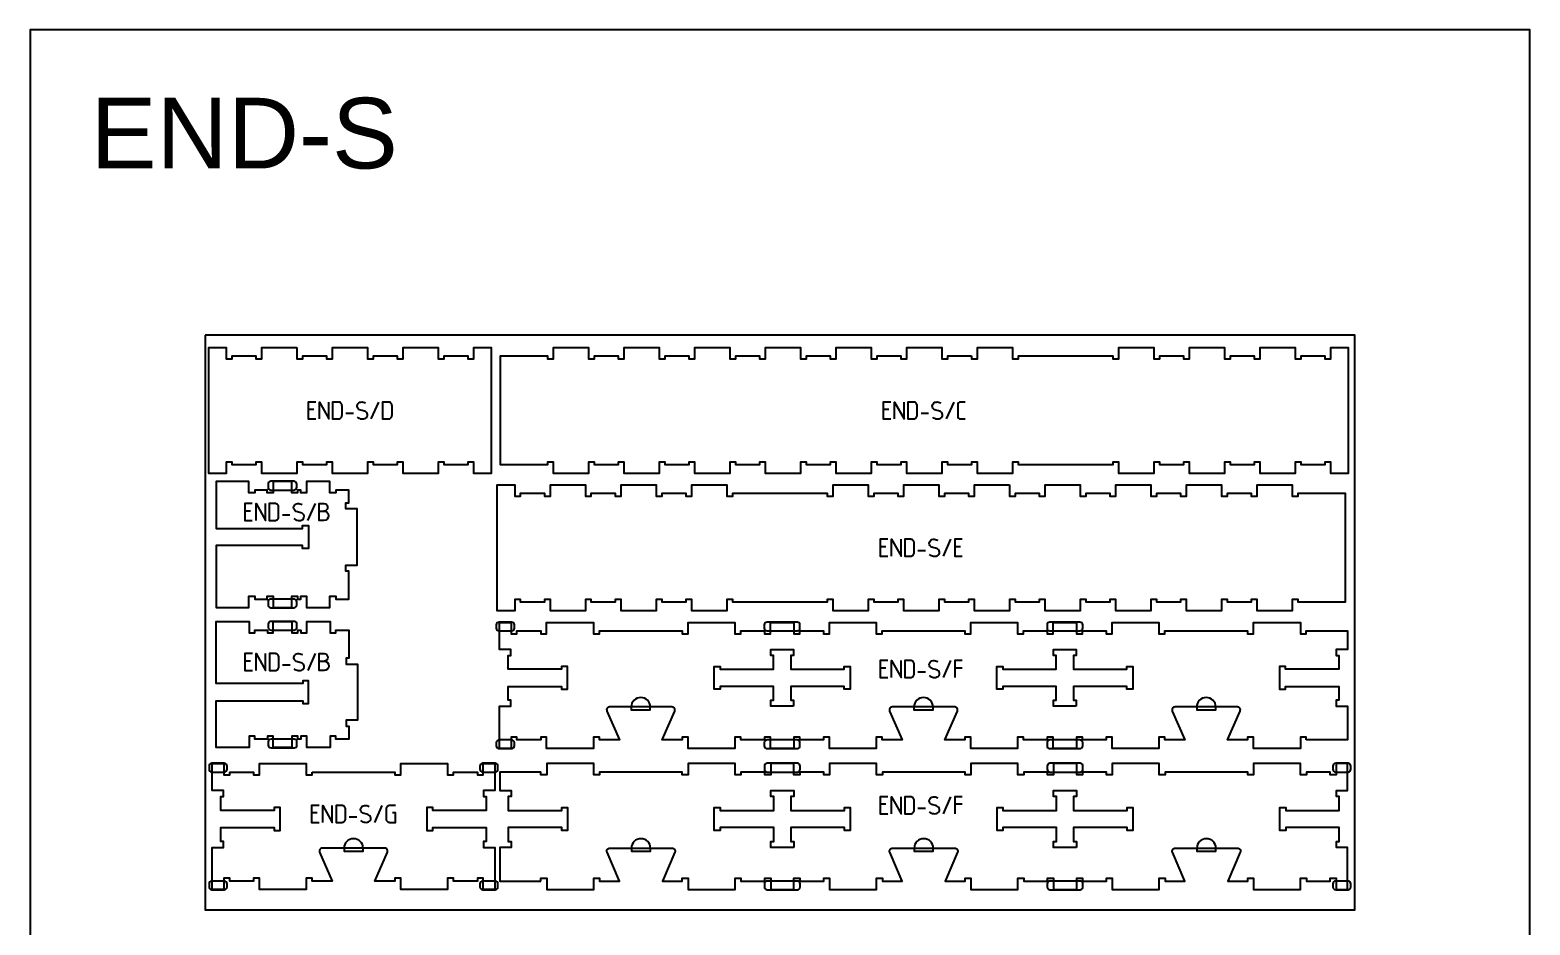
# Model space of a CAD drawing. Extents: x 0 to 12757, y 0 to 27326.
# Drawn here: x 0 to 3183, y 9287 to 11187 of the extents above; entities that cross this region are included whole.
import ezdxf

# ---------------------------------------------------------------- set-up
doc = ezdxf.new("R2010")
doc.units = 0
for name, color, linetype in [('0_SHEET_SPRUCEPLY_2440X122', 1, 'CONTINUOUS'), ('1_ANYTOOL_1MMDEEP_LABELS_S', 2, 'CONTINUOUS'), ('3_ANYTOOL_CUTTHROUGH_INSID', 4, 'CONTINUOUS'), ('4_ANYTOOL_CUTTHROUGH_OUTSI', 5, 'CONTINUOUS'), ('5_ANYTOOL_HALF_MILL_9MM_IN', 70, 'CONTINUOUS'), ('DONOTCUT', 7, 'CONTINUOUS')]:
    doc.layers.add(name, color=color, linetype=linetype)
doc.styles.add('ARIAL', font='')
doc.styles.get('ARIAL').set_extended_font_data('Arial')

msp = doc.modelspace()

# ---------------------------------------------------------------- linework, layer by layer
at = {"layer": '0_SHEET_SPRUCEPLY_2440X122'}
msp.add_lwpolyline([(371.7, 10538.9), (371.7, 9318.9), (2811.7, 9318.9), (2811.7, 10538.9)], close=True, dxfattribs=at)
at = {"layer": '1_ANYTOOL_1MMDEEP_LABELS_S', "color": 2}
for points in [[(606.3, 10397), (590.3, 10397), (590.3, 10361), (606.3, 10361)], [(602.3, 10381), (590.3, 10381)], [(614.3, 10361), (614.3, 10397), (634.3, 10361), (634.3, 10397)], [(724.3, 10361), (740.3, 10397)], [(1827, 10397), (1811, 10397), (1811, 10361), (1827, 10361)], [(1823, 10381), (1811, 10381)], [(1835, 10361), (1835, 10397), (1855, 10361), (1855, 10397)], [(1945, 10361), (1961, 10397)], [(670.3, 10373), (686.3, 10373)], [(1891, 10373), (1907, 10373)], [(471.7, 10181.4), (455.7, 10181.4), (455.7, 10145.4), (471.7, 10145.4)], [(467.7, 10165.4), (455.7, 10165.4)], [(479.7, 10145.4), (479.7, 10181.4), (499.7, 10145.4), (499.7, 10181.4)], [(535.7, 10157.4), (551.7, 10157.4)], [(589.7, 10145.4), (605.7, 10181.4)], [(1820.5, 10105.5), (1804.5, 10105.5), (1804.5, 10069.5), (1820.5, 10069.5)], [(1828.5, 10069.5), (1828.5, 10105.5), (1848.5, 10069.5), (1848.5, 10105.5)], [(1938.5, 10069.5), (1954.5, 10105.5)], [(1978.5, 10105.5), (1962.5, 10105.5), (1962.5, 10069.5), (1978.5, 10069.5)], [(1816.5, 10089.5), (1804.5, 10089.5)], [(1884.5, 10081.5), (1900.5, 10081.5)], [(1974.5, 10089.5), (1962.5, 10089.5)], [(472, 9862.7), (456, 9862.7), (456, 9826.7), (472, 9826.7)], [(468, 9846.7), (456, 9846.7)], [(480, 9826.7), (480, 9862.7), (500, 9826.7), (500, 9862.7)], [(536, 9838.7), (552, 9838.7)], [(590, 9826.7), (606, 9862.7)], [(1820.5, 9848.1), (1804.5, 9848.1), (1804.5, 9812.1), (1820.5, 9812.1)], [(1828.5, 9812.1), (1828.5, 9848.1), (1848.5, 9812.1), (1848.5, 9848.1)], [(1938.5, 9812.1), (1954.5, 9848.1)], [(1978.5, 9848.1), (1962.5, 9848.1), (1962.5, 9812.1)], [(1816.5, 9832.1), (1804.5, 9832.1)], [(1884.5, 9824.1), (1900.5, 9824.1)], [(1978.5, 9832.1), (1962.5, 9832.1)], [(1820.5, 9558.8), (1804.5, 9558.8), (1804.5, 9522.8), (1820.5, 9522.8)], [(1828.5, 9522.8), (1828.5, 9558.8), (1848.5, 9522.8), (1848.5, 9558.8)], [(1938.5, 9522.8), (1954.5, 9558.8)], [(1978.5, 9558.8), (1962.5, 9558.8), (1962.5, 9522.8)], [(613.6, 9540.5), (597.6, 9540.5), (597.6, 9504.5), (613.6, 9504.5)], [(609.6, 9524.5), (597.6, 9524.5)], [(621.6, 9504.5), (621.6, 9540.5), (641.6, 9504.5), (641.6, 9540.5)], [(731.6, 9504.5), (747.6, 9540.5)], [(1816.5, 9542.8), (1804.5, 9542.8)], [(1884.5, 9534.8), (1900.5, 9534.8)], [(1978.5, 9542.8), (1962.5, 9542.8)], [(677.6, 9516.5), (693.6, 9516.5)]]:
    msp.add_lwpolyline(points, dxfattribs=at)
for points in [[(654.3, 10397), (642.3, 10397), (642.3, 10361), (654.3, 10361, 0.414214), (662.3, 10369), (662.3, 10389, 0.414214)], [(760.3, 10397), (748.3, 10397), (748.3, 10361), (760.3, 10361, 0.414214), (768.3, 10369), (768.3, 10389, 0.414214)], [(1875, 10397), (1863, 10397), (1863, 10361), (1875, 10361, 0.414214), (1883, 10369), (1883, 10389, 0.414214)], [(519.7, 10181.4), (507.7, 10181.4), (507.7, 10145.4), (519.7, 10145.4, 0.414214), (527.7, 10153.4), (527.7, 10173.4, 0.414214)], [(1868.5, 10105.5), (1856.5, 10105.5), (1856.5, 10069.5), (1868.5, 10069.5, 0.414214), (1876.5, 10077.5), (1876.5, 10097.5, 0.414214)], [(520, 9862.7), (508, 9862.7), (508, 9826.7), (520, 9826.7, 0.414214), (528, 9834.7), (528, 9854.7, 0.414214)], [(1868.5, 9848.1), (1856.5, 9848.1), (1856.5, 9812.1), (1868.5, 9812.1, 0.414214), (1876.5, 9820.1), (1876.5, 9840.1, 0.414214)], [(1868.5, 9558.8), (1856.5, 9558.8), (1856.5, 9522.8), (1868.5, 9522.8, 0.414214), (1876.5, 9530.8), (1876.5, 9550.8, 0.414214)], [(661.6, 9540.5), (649.6, 9540.5), (649.6, 9504.5), (661.6, 9504.5, 0.414214), (669.6, 9512.5), (669.6, 9532.5, 0.414214)]]:
    msp.add_lwpolyline(points, format="xyb", close=True, dxfattribs=at)
for points in [[(694.3, 10365, 0.136555), (703.5, 10361.1, 0.071716), (708.7, 10361.2, 0.133522), (713.3, 10363.3, 0.344001), (715.4, 10372.8, 0.153745), (711.9, 10376.5, 0.071568), (707.2, 10378.3, -0.00912), (702, 10379.6, -0.090615), (697.4, 10381.8, -0.340346), (694.6, 10391.1, -0.284273), (702.3, 10397, -0.092596), (707.3, 10396.6, -0.017533), (712.3, 10395)], [(1915, 10365, 0.136555), (1924.2, 10361.1, 0.071716), (1929.4, 10361.2, 0.133522), (1934, 10363.3, 0.344001), (1936, 10372.8, 0.153745), (1932.6, 10376.5, 0.071568), (1927.8, 10378.3, -0.00912), (1922.7, 10379.6, -0.090615), (1918.1, 10381.8, -0.340346), (1915.3, 10391.1, -0.284273), (1923, 10397, -0.092596), (1928, 10396.6, -0.017533), (1933, 10395)], [(1985, 10397), (1975, 10397, 0.414214), (1969, 10391), (1969, 10367, 0.414214), (1975, 10361), (1985, 10361)], [(559.7, 10149.4, 0.136555), (569, 10145.5, 0.071716), (574.1, 10145.6, 0.133522), (578.7, 10147.7, 0.344001), (580.8, 10157.1, 0.153745), (577.3, 10160.8, 0.071568), (572.6, 10162.7, -0.00912), (567.4, 10164, -0.090615), (562.9, 10166.1, -0.340346), (560.1, 10175.5, -0.284273), (567.8, 10181.4, -0.092596), (572.8, 10180.9, -0.017533), (577.7, 10179.4)], [(613.7, 10165.4), (623.7, 10165.4, -1), (623.7, 10145.4), (613.7, 10145.4), (613.7, 10181.4), (623.7, 10181.4, -1), (623.7, 10165.4)], [(1908.5, 10073.5, 0.136555), (1917.8, 10069.6, 0.071716), (1922.9, 10069.7, 0.133522), (1927.5, 10071.8, 0.344001), (1929.6, 10081.3, 0.153745), (1926.1, 10085, 0.071568), (1921.4, 10086.8, -0.00912), (1916.2, 10088.1, -0.090615), (1911.7, 10090.3, -0.340346), (1908.9, 10099.6, -0.284273), (1916.6, 10105.5, -0.092596), (1921.6, 10105.1, -0.017533), (1926.5, 10103.5)], [(560, 9830.7, 0.136555), (569.3, 9826.8, 0.071716), (574.4, 9826.9, 0.133522), (579, 9829, 0.344001), (581.1, 9838.5, 0.153745), (577.6, 9842.2, 0.071568), (572.9, 9844, -0.00912), (567.7, 9845.3, -0.090615), (563.2, 9847.5, -0.340346), (560.4, 9856.8, -0.284273), (568.1, 9862.7, -0.092596), (573.1, 9862.3, -0.017533), (578, 9860.7)], [(614, 9846.7), (624, 9846.7, -1), (624, 9826.7), (614, 9826.7), (614, 9862.7), (624, 9862.7, -1), (624, 9846.7)], [(1908.5, 9816.1, 0.136555), (1917.8, 9812.3, 0.071716), (1922.9, 9812.4, 0.133522), (1927.5, 9814.5, 0.344001), (1929.6, 9823.9, 0.153745), (1926.1, 9827.6, 0.071568), (1921.4, 9829.4, -0.00912), (1916.2, 9830.7, -0.090615), (1911.7, 9832.9, -0.340346), (1908.9, 9842.3, -0.284273), (1916.6, 9848.1, -0.092596), (1921.6, 9847.7, -0.017533), (1926.5, 9846.1)], [(1908.5, 9526.8, 0.136555), (1917.8, 9523, 0.071716), (1922.9, 9523.1, 0.133522), (1927.5, 9525.2, 0.344001), (1929.6, 9534.6, 0.153745), (1926.1, 9538.3, 0.071568), (1921.4, 9540.1, -0.00912), (1916.2, 9541.4, -0.090615), (1911.7, 9543.6, -0.340346), (1908.9, 9553, -0.284273), (1916.6, 9558.8, -0.092596), (1921.6, 9558.4, -0.017533), (1926.5, 9556.8)], [(701.6, 9508.5, 0.136555), (710.9, 9504.6, 0.071716), (716, 9504.7, 0.133522), (720.6, 9506.8, 0.344001), (722.7, 9516.2, 0.153745), (719.2, 9520, 0.071568), (714.5, 9521.8, -0.00912), (709.4, 9523.1, -0.090615), (704.8, 9525.3, -0.340346), (702, 9534.6, -0.284273), (709.7, 9540.5, -0.092596), (714.7, 9540.1, -0.017533), (719.6, 9538.5)], [(775.6, 9540.5), (763.6, 9540.5, 0.414214), (755.6, 9532.5), (755.6, 9512.5, 0.414214), (763.6, 9504.5), (775.6, 9504.5), (775.6, 9524.5), (769.6, 9524.5)]]:
    msp.add_lwpolyline(points, format="xyb", dxfattribs=at)
at = {"layer": '3_ANYTOOL_CUTTHROUGH_INSID', "color": 4}
for points in [[(1620.5, 9751.1), (1572, 9751.1), (1572, 9763.6), (1578, 9763.6), (1578, 9793.1), (1464.5, 9793.1), (1464.5, 9787.1), (1452, 9787.1), (1452, 9835.6), (1464.5, 9835.6), (1464.5, 9829.6), (1578, 9829.6), (1578, 9859.1), (1572, 9859.1), (1572, 9871.6), (1620.5, 9871.6), (1620.5, 9859.1), (1614.5, 9859.1), (1614.5, 9829.6), (1728, 9829.6), (1728, 9835.6), (1740.5, 9835.6), (1740.5, 9787.1), (1728, 9787.1), (1728, 9793.1), (1614.5, 9793.1), (1614.5, 9763.6), (1620.5, 9763.6)], [(2220.5, 9751.1), (2172, 9751.1), (2172, 9763.6), (2178, 9763.6), (2178, 9793.1), (2064.5, 9793.1), (2064.5, 9787.1), (2052, 9787.1), (2052, 9835.6), (2064.5, 9835.6), (2064.5, 9829.6), (2178, 9829.6), (2178, 9859.1), (2172, 9859.1), (2172, 9871.6), (2220.5, 9871.6), (2220.5, 9859.1), (2214.5, 9859.1), (2214.5, 9829.6), (2328, 9829.6), (2328, 9835.6), (2340.5, 9835.6), (2340.5, 9787.1), (2328, 9787.1), (2328, 9793.1), (2214.5, 9793.1), (2214.5, 9763.6), (2220.5, 9763.6)], [(1620.8, 9451.4), (1572.3, 9451.4), (1572.3, 9463.9), (1578.3, 9463.9), (1578.3, 9493.4), (1464.8, 9493.4), (1464.8, 9487.4), (1452.3, 9487.4), (1452.3, 9535.9), (1464.8, 9535.9), (1464.8, 9529.9), (1578.3, 9529.9), (1578.3, 9559.4), (1572.3, 9559.4), (1572.3, 9571.9), (1620.8, 9571.9), (1620.8, 9559.4), (1614.8, 9559.4), (1614.8, 9529.9), (1728.3, 9529.9), (1728.3, 9535.9), (1740.8, 9535.9), (1740.8, 9487.4), (1728.3, 9487.4), (1728.3, 9493.4), (1614.8, 9493.4), (1614.8, 9463.9), (1620.8, 9463.9)], [(2220.8, 9451.4), (2172.3, 9451.4), (2172.3, 9463.9), (2178.3, 9463.9), (2178.3, 9493.4), (2064.8, 9493.4), (2064.8, 9487.4), (2052.3, 9487.4), (2052.3, 9535.9), (2064.8, 9535.9), (2064.8, 9529.9), (2178.3, 9529.9), (2178.3, 9559.4), (2172.3, 9559.4), (2172.3, 9571.9), (2220.8, 9571.9), (2220.8, 9559.4), (2214.8, 9559.4), (2214.8, 9529.9), (2328.3, 9529.9), (2328.3, 9535.9), (2340.8, 9535.9), (2340.8, 9487.4), (2328.3, 9487.4), (2328.3, 9493.4), (2214.8, 9493.4), (2214.8, 9463.9), (2220.8, 9463.9)]]:
    msp.add_lwpolyline(points, close=True, dxfattribs=at)
at = {"layer": '4_ANYTOOL_CUTTHROUGH_OUTSI', "color": 5}
for points in [[(566.5, 10512.8), (566.5, 10488.8), (579, 10488.8), (579, 10494.8), (629.5, 10494.8), (629.5, 10488.8), (642, 10488.8), (642, 10512.8), (716.5, 10512.8), (716.5, 10488.8), (729, 10488.8), (729, 10494.8), (779.5, 10494.8), (779.5, 10488.8), (792, 10488.8), (792, 10512.8), (866.5, 10512.8), (866.5, 10488.8), (879, 10488.8), (879, 10494.8), (929.5, 10494.8), (929.5, 10488.8), (942, 10488.8), (942, 10512.8), (979, 10512.8), (979, 10245.3), (942, 10245.3), (942, 10269.3), (929.5, 10269.3), (929.5, 10263.3), (879, 10263.3), (879, 10269.3), (866.5, 10269.3), (866.5, 10245.3), (792, 10245.3), (792, 10269.3), (779.5, 10269.3), (779.5, 10263.3), (729, 10263.3), (729, 10269.3), (716.5, 10269.3), (716.5, 10245.3), (642, 10245.3), (642, 10269.3), (629.5, 10269.3), (629.5, 10263.3), (579, 10263.3), (579, 10269.3), (566.5, 10269.3), (566.5, 10245.3), (492, 10245.3), (492, 10269.3), (479.5, 10269.3), (479.5, 10263.3), (429, 10263.3), (429, 10269.3), (416.5, 10269.3), (416.5, 10245.3), (379.5, 10245.3), (379.5, 10512.8), (416.5, 10512.8), (416.5, 10488.8), (429, 10488.8), (429, 10494.8), (479.5, 10494.8), (479.5, 10488.8), (492, 10488.8), (492, 10512.8)], [(1998.2, 10494.8), (1998.2, 10488.8), (2010.7, 10488.8), (2010.7, 10512.8), (2085.2, 10512.8), (2085.2, 10488.8), (2097.7, 10488.8), (2097.7, 10494.8), (2298.2, 10494.8), (2298.2, 10488.8), (2310.7, 10488.8), (2310.7, 10512.8), (2385.2, 10512.8), (2385.2, 10488.8), (2397.7, 10488.8), (2397.7, 10494.8), (2448.2, 10494.8), (2448.2, 10488.8), (2460.7, 10488.8), (2460.7, 10512.8), (2535.2, 10512.8), (2535.2, 10488.8), (2547.7, 10488.8), (2547.7, 10494.8), (2598.2, 10494.8), (2598.2, 10488.8), (2610.7, 10488.8), (2610.7, 10512.8), (2685.2, 10512.8), (2685.2, 10488.8), (2697.7, 10488.8), (2697.7, 10494.8), (2748.2, 10494.8), (2748.2, 10488.8), (2760.7, 10488.8), (2760.7, 10512.8), (2797.7, 10512.8), (2797.7, 10245.3), (2760.7, 10245.3), (2760.7, 10269.3), (2748.2, 10269.3), (2748.2, 10263.3), (2697.7, 10263.3), (2697.7, 10269.3), (2685.2, 10269.3), (2685.2, 10245.3), (2610.7, 10245.3), (2610.7, 10269.3), (2598.2, 10269.3), (2598.2, 10263.3), (2547.7, 10263.3), (2547.7, 10269.3), (2535.2, 10269.3), (2535.2, 10245.3), (2460.7, 10245.3), (2460.7, 10269.3), (2448.2, 10269.3), (2448.2, 10263.3), (2397.7, 10263.3), (2397.7, 10269.3), (2385.2, 10269.3), (2385.2, 10245.3), (2310.7, 10245.3), (2310.7, 10269.3), (2298.2, 10269.3), (2298.2, 10263.3), (2097.7, 10263.3), (2097.7, 10269.3), (2085.2, 10269.3), (2085.2, 10245.3), (2010.7, 10245.3), (2010.7, 10269.3), (1998.2, 10269.3), (1998.2, 10263.3), (1947.7, 10263.3), (1947.7, 10269.3), (1935.2, 10269.3), (1935.2, 10245.3), (1860.7, 10245.3), (1860.7, 10269.3), (1848.2, 10269.3), (1848.2, 10263.3), (1797.7, 10263.3), (1797.7, 10269.3), (1785.2, 10269.3), (1785.2, 10245.3), (1710.7, 10245.3), (1710.7, 10269.3), (1698.2, 10269.3), (1698.2, 10263.3), (1647.7, 10263.3), (1647.7, 10269.3), (1635.2, 10269.3), (1635.2, 10245.3), (1560.7, 10245.3), (1560.7, 10269.3), (1548.2, 10269.3), (1548.2, 10263.3), (1497.7, 10263.3), (1497.7, 10269.3), (1485.2, 10269.3), (1485.2, 10245.3), (1410.7, 10245.3), (1410.7, 10269.3), (1398.2, 10269.3), (1398.2, 10263.3), (1347.7, 10263.3), (1347.7, 10269.3), (1335.2, 10269.3), (1335.2, 10245.3), (1260.7, 10245.3), (1260.7, 10269.3), (1248.2, 10269.3), (1248.2, 10263.3), (1197.7, 10263.3), (1197.7, 10269.3), (1185.2, 10269.3), (1185.2, 10245.3), (1110.7, 10245.3), (1110.7, 10269.3), (1098.2, 10269.3), (1098.2, 10263.3), (998.2, 10263.3), (998.2, 10494.8), (1098.2, 10494.8), (1098.2, 10488.8), (1110.7, 10488.8), (1110.7, 10512.8), (1185.2, 10512.8), (1185.2, 10488.8), (1197.7, 10488.8), (1197.7, 10494.8), (1248.2, 10494.8), (1248.2, 10488.8), (1260.7, 10488.8), (1260.7, 10512.8), (1335.2, 10512.8), (1335.2, 10488.8), (1347.7, 10488.8), (1347.7, 10494.8), (1398.2, 10494.8), (1398.2, 10488.8), (1410.7, 10488.8), (1410.7, 10512.8), (1485.2, 10512.8), (1485.2, 10488.8), (1497.7, 10488.8), (1497.7, 10494.8), (1548.2, 10494.8), (1548.2, 10488.8), (1560.7, 10488.8), (1560.7, 10512.8), (1635.2, 10512.8), (1635.2, 10488.8), (1647.7, 10488.8), (1647.7, 10494.8), (1698.2, 10494.8), (1698.2, 10488.8), (1710.7, 10488.8), (1710.7, 10512.8), (1785.2, 10512.8), (1785.2, 10488.8), (1797.7, 10488.8), (1797.7, 10494.8), (1848.2, 10494.8), (1848.2, 10488.8), (1860.7, 10488.8), (1860.7, 10512.8), (1935.2, 10512.8), (1935.2, 10488.8), (1947.7, 10488.8), (1947.7, 10494.8)], [(636.5, 10204.3), (636.5, 10228.1), (587, 10228.1), (587, 10204.1), (574.5, 10204.1), (574.5, 10210.1), (568, 10210.1), (568, 10204.1), (555.5, 10204.1), (555.5, 10228.1), (516, 10228.1), (516, 10204.1), (503.5, 10204.1), (503.5, 10210.1), (477, 10210.1), (477, 10204.1), (464.5, 10204.1), (464.5, 10228.1), (395, 10228.1), (395, 10128.6), (578.5, 10128.6), (578.5, 10134.6), (591, 10134.6), (591, 10086.1), (578.5, 10086.1), (578.5, 10092.1), (395, 10092.1), (395, 9960.6), (464.5, 9960.6), (464.5, 9984.6), (477, 9984.6), (477, 9978.6), (503.5, 9978.6), (503.5, 9984.6), (516, 9984.6), (516, 9960.6), (555.5, 9960.6), (555.5, 9984.6), (568, 9984.6), (568, 9978.6), (574.5, 9978.6), (574.5, 9984.6), (587, 9984.6), (587, 9960.6), (636.5, 9960.6), (636.5, 9984.6), (649, 9984.6), (649, 9978.6), (676.5, 9978.6), (676.5, 10038.1), (670.5, 10038.1), (670.5, 10050.6), (694.5, 10050.6), (694.5, 10170.1), (670.5, 10170.1), (670.5, 10182.6), (676.5, 10182.6), (676.5, 10210.1), (649, 10210.1), (649, 10204.1), (636.5, 10204.1)], [(2078.8, 10221.2), (2078.8, 10197.2), (2091.3, 10197.2), (2091.3, 10203.2), (2141.8, 10203.2), (2141.8, 10197.2), (2154.3, 10197.2), (2154.3, 10221.2), (2228.8, 10221.2), (2228.8, 10197.2), (2241.3, 10197.2), (2241.3, 10203.2), (2291.8, 10203.2), (2291.8, 10197.2), (2304.3, 10197.2), (2304.3, 10221.2), (2378.8, 10221.2), (2378.8, 10197.2), (2391.3, 10197.2), (2391.3, 10203.2), (2441.8, 10203.2), (2441.8, 10197.2), (2454.3, 10197.2), (2454.3, 10221.2), (2528.8, 10221.2), (2528.8, 10197.2), (2541.3, 10197.2), (2541.3, 10203.2), (2591.8, 10203.2), (2591.8, 10197.2), (2604.3, 10197.2), (2604.3, 10221.2), (2678.8, 10221.2), (2678.8, 10197.2), (2691.3, 10197.2), (2691.3, 10203.2), (2791.3, 10203.2), (2791.3, 9971.7), (2691.3, 9971.7), (2691.3, 9977.7), (2678.8, 9977.7), (2678.8, 9953.7), (2604.3, 9953.7), (2604.3, 9977.7), (2591.8, 9977.7), (2591.8, 9971.7), (2541.3, 9971.7), (2541.3, 9977.7), (2528.8, 9977.7), (2528.8, 9953.7), (2454.3, 9953.7), (2454.3, 9977.7), (2441.8, 9977.7), (2441.8, 9971.7), (2391.3, 9971.7), (2391.3, 9977.7), (2378.8, 9977.7), (2378.8, 9953.7), (2304.3, 9953.7), (2304.3, 9977.7), (2291.8, 9977.7), (2291.8, 9971.7), (2241.3, 9971.7), (2241.3, 9977.7), (2228.8, 9977.7), (2228.8, 9953.7), (2154.3, 9953.7), (2154.3, 9977.7), (2141.8, 9977.7), (2141.8, 9971.7), (2091.3, 9971.7), (2091.3, 9977.7), (2078.8, 9977.7), (2078.8, 9953.7), (2004.3, 9953.7), (2004.3, 9977.7), (1991.8, 9977.7), (1991.8, 9971.7), (1941.3, 9971.7), (1941.3, 9977.7), (1928.8, 9977.7), (1928.8, 9953.7), (1854.3, 9953.7), (1854.3, 9977.7), (1841.8, 9977.7), (1841.8, 9971.7), (1791.3, 9971.7), (1791.3, 9977.7), (1778.8, 9977.7), (1778.8, 9953.7), (1704.3, 9953.7), (1704.3, 9977.7), (1691.8, 9977.7), (1691.8, 9971.7), (1491.3, 9971.7), (1491.3, 9977.7), (1478.8, 9977.7), (1478.8, 9953.7), (1404.3, 9953.7), (1404.3, 9977.7), (1391.8, 9977.7), (1391.8, 9971.7), (1341.3, 9971.7), (1341.3, 9977.7), (1328.8, 9977.7), (1328.8, 9953.7), (1254.3, 9953.7), (1254.3, 9977.7), (1241.8, 9977.7), (1241.8, 9971.7), (1191.3, 9971.7), (1191.3, 9977.7), (1178.8, 9977.7), (1178.8, 9953.7), (1104.3, 9953.7), (1104.3, 9977.7), (1091.8, 9977.7), (1091.8, 9971.7), (1041.3, 9971.7), (1041.3, 9977.7), (1028.8, 9977.7), (1028.8, 9953.7), (991.8, 9953.7), (991.8, 10221.2), (1028.8, 10221.2), (1028.8, 10197.2), (1041.3, 10197.2), (1041.3, 10203.2), (1091.8, 10203.2), (1091.8, 10197.2), (1104.3, 10197.2), (1104.3, 10221.2), (1178.8, 10221.2), (1178.8, 10197.2), (1191.3, 10197.2), (1191.3, 10203.2), (1241.8, 10203.2), (1241.8, 10197.2), (1254.3, 10197.2), (1254.3, 10221.2), (1328.8, 10221.2), (1328.8, 10197.2), (1341.3, 10197.2), (1341.3, 10203.2), (1391.8, 10203.2), (1391.8, 10197.2), (1404.3, 10197.2), (1404.3, 10221.2), (1478.8, 10221.2), (1478.8, 10197.2), (1491.3, 10197.2), (1491.3, 10203.2), (1691.8, 10203.2), (1691.8, 10197.2), (1704.3, 10197.2), (1704.3, 10221.2), (1778.8, 10221.2), (1778.8, 10197.2), (1791.3, 10197.2), (1791.3, 10203.2), (1841.8, 10203.2), (1841.8, 10197.2), (1854.3, 10197.2), (1854.3, 10221.2), (1928.8, 10221.2), (1928.8, 10197.2), (1941.3, 10197.2), (1941.3, 10203.2), (1991.8, 10203.2), (1991.8, 10197.2), (2004.3, 10197.2), (2004.3, 10221.2)], [(636.8, 9687), (636.8, 9663.2), (587.3, 9663.2), (587.3, 9687.2), (574.8, 9687.2), (574.8, 9681.2), (568.3, 9681.2), (568.3, 9687.2), (555.8, 9687.2), (555.8, 9663.2), (516.3, 9663.2), (516.3, 9687.2), (503.8, 9687.2), (503.8, 9681.2), (477.3, 9681.2), (477.3, 9687.2), (464.8, 9687.2), (464.8, 9663.2), (395.3, 9663.2), (395.3, 9762.7), (578.8, 9762.7), (578.8, 9756.7), (591.3, 9756.7), (591.3, 9805.2), (578.8, 9805.2), (578.8, 9799.2), (395.3, 9799.2), (395.3, 9930.7), (464.8, 9930.7), (464.8, 9906.7), (477.3, 9906.7), (477.3, 9912.7), (503.8, 9912.7), (503.8, 9906.7), (516.3, 9906.7), (516.3, 9930.7), (555.8, 9930.7), (555.8, 9906.7), (568.3, 9906.7), (568.3, 9912.7), (574.8, 9912.7), (574.8, 9906.7), (587.3, 9906.7), (587.3, 9930.7), (636.8, 9930.7), (636.8, 9906.7), (649.3, 9906.7), (649.3, 9912.7), (676.8, 9912.7), (676.8, 9853.2), (670.8, 9853.2), (670.8, 9840.7), (694.8, 9840.7), (694.8, 9721.2), (670.8, 9721.2), (670.8, 9708.7), (676.8, 9708.7), (676.8, 9681.2), (649.3, 9681.2), (649.3, 9687.2), (636.8, 9687.2)]]:
    msp.add_lwpolyline(points, close=True, dxfattribs=at)
for points in [[(2708.5, 9679.6), (2708.5, 9685.6), (2696, 9685.6), (2696, 9661.6), (2596.5, 9661.6), (2596.5, 9685.6), (2584, 9685.6), (2584, 9679.6), (2541.6, 9679.6), (2568.2, 9740.9), (2568.2, 9740.9, 0.539734), (2562.4, 9749.6), (2430.1, 9749.6, 0.539734), (2424.3, 9740.9), (2450.9, 9679.6), (2408.5, 9679.6), (2408.5, 9685.6), (2396, 9685.6), (2396, 9661.6), (2296.5, 9661.6), (2296.5, 9685.6), (2284, 9685.6), (2284, 9679.6), (2233.5, 9679.6), (2233.5, 9685.6), (2221, 9685.6), (2221, 9661.6), (2171.5, 9661.6), (2171.5, 9685.6), (2159, 9685.6), (2159, 9679.6), (2108.5, 9679.6), (2108.5, 9685.6), (2096, 9685.6), (2096, 9661.6), (1996.5, 9661.6), (1996.5, 9685.6), (1984, 9685.6), (1984, 9679.6), (1941.6, 9679.6), (1968.2, 9740.9), (1968.2, 9740.9, 0.539734), (1962.4, 9749.6), (1830.1, 9749.6, 0.539734), (1824.3, 9740.9), (1850.9, 9679.6), (1808.5, 9679.6), (1808.5, 9685.6), (1796, 9685.6), (1796, 9661.6), (1696.5, 9661.6), (1696.5, 9685.6), (1684, 9685.6), (1684, 9679.6), (1633.5, 9679.6), (1633.5, 9685.6), (1621, 9685.6), (1621, 9661.6), (1571.5, 9661.6), (1571.5, 9685.6), (1559, 9685.6), (1559, 9679.6), (1508.5, 9679.6), (1508.5, 9685.6), (1496, 9685.6), (1496, 9661.6), (1396.5, 9661.6), (1396.5, 9685.6), (1384, 9685.6), (1384, 9679.6), (1341.6, 9679.6), (1368.2, 9740.9), (1368.2, 9740.9, 0.539734), (1362.4, 9749.6), (1230.1, 9749.6, 0.539734), (1224.3, 9740.9), (1250.9, 9679.6), (1208.5, 9679.6), (1208.5, 9685.6), (1196, 9685.6), (1196, 9661.6), (1096.5, 9661.6), (1096.5, 9685.6), (1084, 9685.6), (1084, 9679.6), (1033.5, 9679.6), (1033.5, 9685.6), (1021, 9685.6), (1021, 9661.6), (996.5, 9661.6), (996.5, 9751.1), (1020.5, 9751.1), (1020.5, 9763.6), (1014.5, 9763.6), (1014.5, 9793.1), (1128, 9793.1), (1128, 9787.1), (1140.5, 9787.1), (1140.5, 9835.6), (1128, 9835.6), (1128, 9829.6), (1014.5, 9829.6), (1014.5, 9859.1), (1020.5, 9859.1), (1020.5, 9871.6), (996.5, 9871.6), (996.5, 9929.1), (1021, 9929.1), (1021, 9905.1), (1033.5, 9905.1), (1033.5, 9911.1), (1084, 9911.1), (1084, 9905.1), (1096.5, 9905.1), (1096.5, 9929.1), (1196, 9929.1), (1196, 9905.1), (1208.5, 9905.1), (1208.5, 9911.1), (1384, 9911.1), (1384, 9905.1), (1396.5, 9905.1), (1396.5, 9929.1), (1496, 9929.1), (1496, 9905.1), (1508.5, 9905.1), (1508.5, 9911.1), (1559, 9911.1), (1559, 9905.1), (1571.5, 9905.1), (1571.5, 9929.1), (1621, 9929.1), (1621, 9905.1), (1633.5, 9905.1), (1633.5, 9911.1), (1684, 9911.1), (1684, 9905.1), (1696.5, 9905.1), (1696.5, 9929.1), (1796, 9929.1), (1796, 9905.1), (1808.5, 9905.1), (1808.5, 9911.1), (1984, 9911.1), (1984, 9905.1), (1996.5, 9905.1), (1996.5, 9929.1), (2096, 9929.1), (2096, 9905.1), (2108.5, 9905.1), (2108.5, 9911.1), (2159, 9911.1), (2159, 9905.1), (2171.5, 9905.1), (2171.5, 9929.1), (2221, 9929.1), (2221, 9905.1), (2233.5, 9905.1), (2233.5, 9911.1), (2284, 9911.1), (2284, 9905.1), (2296.5, 9905.1), (2296.5, 9929.1), (2396, 9929.1), (2396, 9905.1), (2408.5, 9905.1), (2408.5, 9911.1), (2584, 9911.1), (2584, 9905.1), (2596.5, 9905.1), (2596.5, 9929.1), (2696, 9929.1), (2696, 9905.1), (2708.5, 9905.1), (2708.5, 9911.1), (2796, 9911.1), (2796, 9871.6), (2772, 9871.6), (2772, 9859.1), (2778, 9859.1), (2778, 9829.6), (2664.5, 9829.6), (2664.5, 9835.6), (2652, 9835.6), (2652, 9787.1), (2664.5, 9787.1), (2664.5, 9793.1), (2778, 9793.1), (2778, 9763.6), (2772, 9763.6), (2772, 9751.1), (2796, 9751.1), (2796, 9679.6), (2708.5, 9679.6)], [(598.9, 9611.4), (774.4, 9611.4), (774.4, 9605.4), (786.9, 9605.4), (786.9, 9629.4), (886.4, 9629.4), (886.4, 9605.4), (898.9, 9605.4), (898.9, 9611.4), (949.4, 9611.4), (949.4, 9605.4), (961.9, 9605.4), (961.9, 9629.4), (986.4, 9629.4), (986.4, 9571.9), (962.4, 9571.9), (962.4, 9559.4), (968.4, 9559.4), (968.4, 9529.9), (854.9, 9529.9), (854.9, 9535.9), (842.4, 9535.9), (842.4, 9487.4), (854.9, 9487.4), (854.9, 9493.4), (968.4, 9493.4), (968.4, 9463.9), (962.4, 9463.9), (962.4, 9451.4), (986.4, 9451.4), (986.4, 9361.9), (961.9, 9361.9), (961.9, 9385.9), (949.4, 9385.9), (949.4, 9379.9), (898.9, 9379.9), (898.9, 9385.9), (886.4, 9385.9), (886.4, 9361.9), (786.9, 9361.9), (786.9, 9385.9), (774.4, 9385.9), (774.4, 9379.9), (732, 9379.9), (758.5, 9441.1), (758.5, 9441.1, 0.539734), (752.8, 9449.9), (620.4, 9449.9, 0.539734), (614.7, 9441.1), (641.2, 9379.9), (598.9, 9379.9), (598.9, 9385.9), (586.4, 9385.9), (586.4, 9361.9), (486.9, 9361.9), (486.9, 9385.9), (474.4, 9385.9), (474.4, 9379.9), (423.9, 9379.9), (423.9, 9385.9), (411.4, 9385.9), (411.4, 9361.9), (386.9, 9361.9), (386.9, 9451.4), (410.9, 9451.4), (410.9, 9463.9), (404.9, 9463.9), (404.9, 9493.4), (518.4, 9493.4), (518.4, 9487.4), (530.9, 9487.4), (530.9, 9535.9), (518.4, 9535.9), (518.4, 9529.9), (404.9, 9529.9), (404.9, 9559.4), (410.9, 9559.4), (410.9, 9571.9), (386.9, 9571.9), (386.9, 9629.4), (411.4, 9629.4), (411.4, 9605.4), (423.9, 9605.4), (423.9, 9611.4), (474.4, 9611.4), (474.4, 9605.4), (486.9, 9605.4), (486.9, 9629.4), (586.4, 9629.4), (586.4, 9605.4), (598.9, 9605.4), (598.9, 9611.4)], [(1084.4, 9379.9), (1084.4, 9385.9), (1096.9, 9385.9), (1096.9, 9361.9), (1196.4, 9361.9), (1196.4, 9385.9), (1208.9, 9385.9), (1208.9, 9379.9), (1251.2, 9379.9), (1224.7, 9441.1), (1224.7, 9441.1, -0.539734), (1230.4, 9449.9), (1362.8, 9449.9, -0.539734), (1368.5, 9441.1), (1342, 9379.9), (1384.4, 9379.9), (1384.4, 9385.9), (1396.9, 9385.9), (1396.9, 9361.9), (1496.4, 9361.9), (1496.4, 9385.9), (1508.9, 9385.9), (1508.9, 9379.9), (1559.4, 9379.9), (1559.4, 9385.9), (1571.9, 9385.9), (1571.9, 9361.9), (1621.4, 9361.9), (1621.4, 9385.9), (1633.9, 9385.9), (1633.9, 9379.9), (1684.4, 9379.9), (1684.4, 9385.9), (1696.9, 9385.9), (1696.9, 9361.9), (1796.4, 9361.9), (1796.4, 9385.9), (1808.9, 9385.9), (1808.9, 9379.9), (1851.2, 9379.9), (1824.7, 9441.1), (1824.7, 9441.1, -0.539734), (1830.4, 9449.9), (1962.8, 9449.9, -0.539734), (1968.5, 9441.1), (1942, 9379.9), (1984.4, 9379.9), (1984.4, 9385.9), (1996.9, 9385.9), (1996.9, 9361.9), (2096.4, 9361.9), (2096.4, 9385.9), (2108.9, 9385.9), (2108.9, 9379.9), (2159.4, 9379.9), (2159.4, 9385.9), (2171.9, 9385.9), (2171.9, 9361.9), (2221.4, 9361.9), (2221.4, 9385.9), (2233.9, 9385.9), (2233.9, 9379.9), (2284.4, 9379.9), (2284.4, 9385.9), (2296.9, 9385.9), (2296.9, 9361.9), (2396.4, 9361.9), (2396.4, 9385.9), (2408.9, 9385.9), (2408.9, 9379.9), (2451.2, 9379.9), (2424.7, 9441.1), (2424.7, 9441.1, -0.539734), (2430.4, 9449.9), (2562.8, 9449.9, -0.539734), (2568.5, 9441.1), (2542, 9379.9), (2584.4, 9379.9), (2584.4, 9385.9), (2596.9, 9385.9), (2596.9, 9361.9), (2696.4, 9361.9), (2696.4, 9385.9), (2708.9, 9385.9), (2708.9, 9379.9), (2759.4, 9379.9), (2759.4, 9385.9), (2771.9, 9385.9), (2771.9, 9361.9), (2796.4, 9361.9), (2796.4, 9451.4), (2772.4, 9451.4), (2772.4, 9463.9), (2778.4, 9463.9), (2778.4, 9493.4), (2664.9, 9493.4), (2664.9, 9487.4), (2652.4, 9487.4), (2652.4, 9535.9), (2664.9, 9535.9), (2664.9, 9529.9), (2778.4, 9529.9), (2778.4, 9559.4), (2772.4, 9559.4), (2772.4, 9571.9), (2796.4, 9571.9), (2796.4, 9629.4), (2771.9, 9629.4), (2771.9, 9605.4), (2759.4, 9605.4), (2759.4, 9611.4), (2708.9, 9611.4), (2708.9, 9605.4), (2696.4, 9605.4), (2696.4, 9629.4), (2596.9, 9629.4), (2596.9, 9605.4), (2584.4, 9605.4), (2584.4, 9611.4), (2408.9, 9611.4), (2408.9, 9605.4), (2396.4, 9605.4), (2396.4, 9629.4), (2296.9, 9629.4), (2296.9, 9605.4), (2284.4, 9605.4), (2284.4, 9611.4), (2233.9, 9611.4), (2233.9, 9605.4), (2221.4, 9605.4), (2221.4, 9629.4), (2171.9, 9629.4), (2171.9, 9605.4), (2159.4, 9605.4), (2159.4, 9611.4), (2108.9, 9611.4), (2108.9, 9605.4), (2096.4, 9605.4), (2096.4, 9629.4), (1996.9, 9629.4), (1996.9, 9605.4), (1984.4, 9605.4), (1984.4, 9611.4), (1808.9, 9611.4), (1808.9, 9605.4), (1796.4, 9605.4), (1796.4, 9629.4), (1696.9, 9629.4), (1696.9, 9605.4), (1684.4, 9605.4), (1684.4, 9611.4), (1633.9, 9611.4), (1633.9, 9605.4), (1621.4, 9605.4), (1621.4, 9629.4), (1571.9, 9629.4), (1571.9, 9605.4), (1559.4, 9605.4), (1559.4, 9611.4), (1508.9, 9611.4), (1508.9, 9605.4), (1496.4, 9605.4), (1496.4, 9629.4), (1396.9, 9629.4), (1396.9, 9605.4), (1384.4, 9605.4), (1384.4, 9611.4), (1208.9, 9611.4), (1208.9, 9605.4), (1196.4, 9605.4), (1196.4, 9629.4), (1096.9, 9629.4), (1096.9, 9605.4), (1084.4, 9605.4), (1084.4, 9611.4), (996.9, 9611.4), (996.9, 9571.9), (1020.9, 9571.9), (1020.9, 9559.4), (1014.9, 9559.4), (1014.9, 9529.9), (1128.4, 9529.9), (1128.4, 9535.9), (1140.9, 9535.9), (1140.9, 9487.4), (1128.4, 9487.4), (1128.4, 9493.4), (1014.9, 9493.4), (1014.9, 9463.9), (1020.9, 9463.9), (1020.9, 9451.4), (996.9, 9451.4), (996.9, 9379.9), (1084.4, 9379.9)]]:
    msp.add_lwpolyline(points, format="xyb", close=True, dxfattribs=at)
at = {"layer": '5_ANYTOOL_HALF_MILL_9MM_IN', "color": 3}
for points in [[(511.3, 10228.6, 0.414214), (505.3, 10222.6), (505.3, 10216.1, 0.414214), (511.3, 10210.1), (560.1, 10210.1, 0.414214), (566.1, 10216.1), (566.1, 10222.6, 0.414214), (560.1, 10228.6)], [(511.3, 9978.6, 0.414214), (505.3, 9972.6), (505.3, 9966.1, 0.414214), (511.3, 9960.1), (560.1, 9960.1, 0.414214), (566.1, 9966.1), (566.1, 9972.6, 0.414214), (560.1, 9978.6)], [(511.6, 9931.2, 0.414214), (505.6, 9925.2), (505.6, 9918.7, 0.414214), (511.6, 9912.7), (560.4, 9912.7, 0.414214), (566.4, 9918.7), (566.4, 9925.2, 0.414214), (560.4, 9931.2)], [(995.6, 9929.6, 0.414214), (989.6, 9923.6), (989.6, 9917.1, 0.414214), (995.6, 9911.1), (1021.9, 9911.1, 0.414214), (1027.9, 9917.1), (1027.9, 9923.6, 0.414214), (1021.9, 9929.6)], [(1564.4, 9929.6, 0.414214), (1558.4, 9923.6), (1558.4, 9917.1, 0.414214), (1564.4, 9911.1), (1628.1, 9911.1, 0.414214), (1634.1, 9917.1), (1634.1, 9923.6, 0.414214), (1628.1, 9929.6)], [(2164.4, 9929.6, 0.414214), (2158.4, 9923.6), (2158.4, 9917.1, 0.414214), (2164.4, 9911.1), (2228.1, 9911.1, 0.414214), (2234.1, 9917.1), (2234.1, 9923.6, 0.414214), (2228.1, 9929.6)], [(1316.5, 9749.4, 1), (1276, 9749.4), (1276, 9749.1), (1276, 9743.1), (1316.5, 9743.1), (1316.5, 9749.1), (1316.5, 9749.4)], [(1916.5, 9749.4, 1), (1876, 9749.4), (1876, 9749.1), (1876, 9743.1), (1916.5, 9743.1), (1916.5, 9749.1), (1916.5, 9749.4)], [(2516.5, 9749.4, 1), (2476, 9749.4), (2476, 9749.1), (2476, 9743.1), (2516.5, 9743.1), (2516.5, 9749.1), (2516.5, 9749.4)], [(511.6, 9681.2, 0.414214), (505.6, 9675.2), (505.6, 9668.7, 0.414214), (511.6, 9662.7), (560.4, 9662.7, 0.414214), (566.4, 9668.7), (566.4, 9675.2, 0.414214), (560.4, 9681.2)], [(995.6, 9679.6, 0.414214), (989.6, 9673.6), (989.6, 9667.1, 0.414214), (995.6, 9661.1), (1021.9, 9661.1, 0.414214), (1027.9, 9667.1), (1027.9, 9673.6, 0.414214), (1021.9, 9679.6)], [(1564.4, 9679.6, 0.414214), (1558.4, 9673.6), (1558.4, 9667.1, 0.414214), (1564.4, 9661.1), (1628.1, 9661.1, 0.414214), (1634.1, 9667.1), (1634.1, 9673.6, 0.414214), (1628.1, 9679.6)], [(2164.4, 9679.6, 0.414214), (2158.4, 9673.6), (2158.4, 9667.1, 0.414214), (2164.4, 9661.1), (2228.1, 9661.1, 0.414214), (2234.1, 9667.1), (2234.1, 9673.6, 0.414214), (2228.1, 9679.6)], [(386, 9629.9, 0.414214), (380, 9623.9), (380, 9617.4, 0.414214), (386, 9611.4), (412.2, 9611.4, 0.414214), (418.2, 9617.4), (418.2, 9623.9, 0.414214), (412.2, 9629.9)], [(961, 9629.9, 0.414214), (955, 9623.9), (955, 9617.4, 0.414214), (961, 9611.4), (987.2, 9611.4, 0.414214), (993.2, 9617.4), (993.2, 9623.9, 0.414214), (987.2, 9629.9)], [(1564.7, 9629.9, 0.414214), (1558.7, 9623.9), (1558.7, 9617.4, 0.414214), (1564.7, 9611.4), (1628.5, 9611.4, 0.414214), (1634.5, 9617.4), (1634.5, 9623.9, 0.414214), (1628.5, 9629.9)], [(2164.7, 9629.9, 0.414214), (2158.7, 9623.9), (2158.7, 9617.4, 0.414214), (2164.7, 9611.4), (2228.5, 9611.4, 0.414214), (2234.5, 9617.4), (2234.5, 9623.9, 0.414214), (2228.5, 9629.9)], [(2771, 9629.9, 0.414214), (2765, 9623.9), (2765, 9617.4, 0.414214), (2771, 9611.4), (2797.2, 9611.4, 0.414214), (2803.2, 9617.4), (2803.2, 9623.9, 0.414214), (2797.2, 9629.9)], [(706.9, 9449.6, 1), (666.4, 9449.6), (666.4, 9449.4), (666.4, 9443.4), (706.9, 9443.4), (706.9, 9449.4), (706.9, 9449.6)], [(1316.9, 9449.6, 1), (1276.4, 9449.6), (1276.4, 9449.4), (1276.4, 9443.4), (1316.9, 9443.4), (1316.9, 9449.4), (1316.9, 9449.6)], [(1916.9, 9449.6, 1), (1876.4, 9449.6), (1876.4, 9449.4), (1876.4, 9443.4), (1916.9, 9443.4), (1916.9, 9449.4), (1916.9, 9449.6)], [(2516.9, 9449.6, 1), (2476.4, 9449.6), (2476.4, 9449.4), (2476.4, 9443.4), (2516.9, 9443.4), (2516.9, 9449.4), (2516.9, 9449.6)], [(386, 9379.9, 0.414214), (380, 9373.9), (380, 9367.4, 0.414214), (386, 9361.4), (412.2, 9361.4, 0.414214), (418.2, 9367.4), (418.2, 9373.9, 0.414214), (412.2, 9379.9)], [(961, 9379.9, 0.414214), (955, 9373.9), (955, 9367.4, 0.414214), (961, 9361.4), (987.2, 9361.4, 0.414214), (993.2, 9367.4), (993.2, 9373.9, 0.414214), (987.2, 9379.9)], [(1564.7, 9379.9, 0.414214), (1558.7, 9373.9), (1558.7, 9367.4, 0.414214), (1564.7, 9361.4), (1628.5, 9361.4, 0.414214), (1634.5, 9367.4), (1634.5, 9373.9, 0.414214), (1628.5, 9379.9)], [(2164.7, 9379.9, 0.414214), (2158.7, 9373.9), (2158.7, 9367.4, 0.414214), (2164.7, 9361.4), (2228.5, 9361.4, 0.414214), (2234.5, 9367.4), (2234.5, 9373.9, 0.414214), (2228.5, 9379.9)], [(2771, 9379.9, 0.414214), (2765, 9373.9), (2765, 9367.4, 0.414214), (2771, 9361.4), (2797.2, 9361.4, 0.414214), (2803.2, 9367.4), (2803.2, 9373.9, 0.414214), (2797.2, 9379.9)]]:
    msp.add_lwpolyline(points, format="xyb", close=True, dxfattribs=at)
at = {"layer": 'DONOTCUT'}
msp.add_lwpolyline([(0, 0), (3183.4, 0), (3183.4, 11186.9), (0, 11186.9)], close=True, dxfattribs=at)

# ---------------------------------------------------------------- texts
at = {"layer": 'DONOTCUT', "insert": (128.7, 11042.9, 0), "char_height": 150, "width": 1578.261, "attachment_point": 1, "style": 'ARIAL'}
msp.add_mtext('END-S', dxfattribs=at)

doc.saveas('drawing.dxf')
